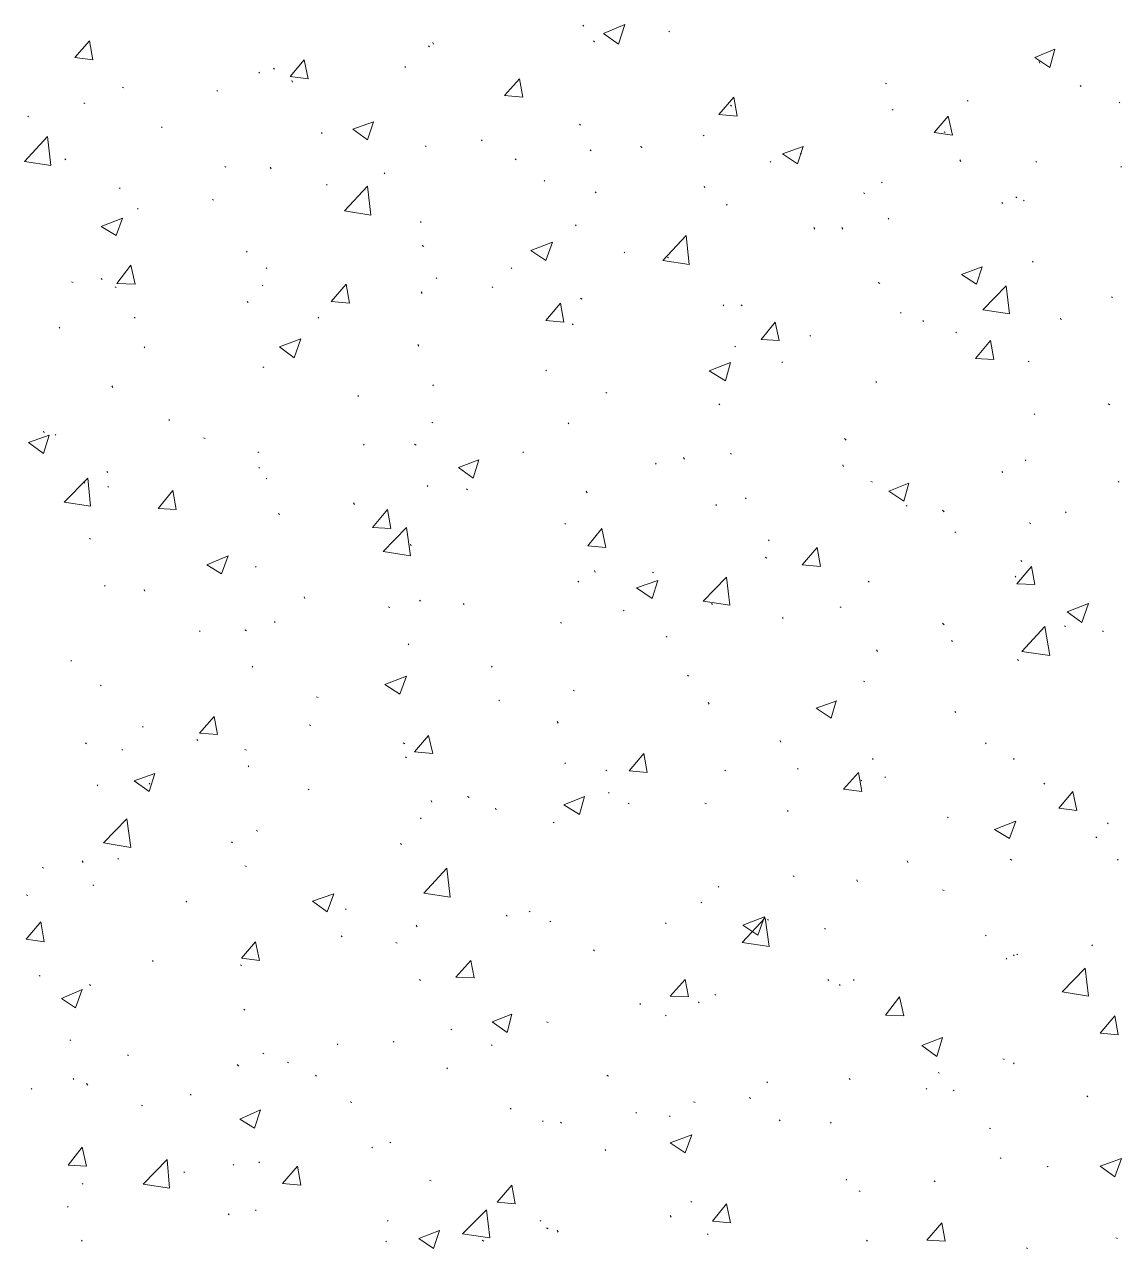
# Model space of a CAD drawing. Header units: millimetres. Extents: x 2928 to 3112, y 1220 to 1280.
# Drawn here: x 2975.007 to 2977.223, y 1257.254 to 1259.727 of the extents above; entities that cross this region are included whole.
import ezdxf

# ---------------------------------------------------------------- set-up
doc = ezdxf.new("R2010")
doc.units = ezdxf.units.MM

msp = doc.modelspace()

# ---------------------------------------------------------------- linework, layer by layer
at = {"color": 92, "linetype": 'Continuous', "lineweight": 13, "true_color": 0x00b800}
for points in [[(2976.13681, 1259.72388), (2976.13515, 1259.72555), (2976.13515, 1259.72555)], [(2976.17682, 1259.70888), (2976.22015, 1259.72722), (2976.22015, 1259.72722)], [(2976.20682, 1259.68722), (2976.22015, 1259.72722), (2976.22015, 1259.72722)], [(2976.31015, 1259.71222), (2976.30848, 1259.71388), (2976.30848, 1259.71388)], [(2975.10847, 1259.66055), (2975.13847, 1259.69388), (2975.13847, 1259.69388)], [(2975.14513, 1259.65555), (2975.13847, 1259.69388), (2975.13847, 1259.69388)], [(2975.83348, 1259.68722), (2975.83181, 1259.69055), (2975.83181, 1259.69055)], [(2976.15848, 1259.69222), (2976.15681, 1259.69388), (2976.15681, 1259.69388)], [(2976.17682, 1259.70888), (2976.20682, 1259.68722), (2976.20682, 1259.68722)], [(2975.82514, 1259.68222), (2975.82348, 1259.68388), (2975.82348, 1259.68388)], [(2977.04849, 1259.66055), (2977.08849, 1259.67722), (2977.08849, 1259.67722)], [(2977.07849, 1259.64055), (2977.08849, 1259.67722), (2977.08849, 1259.67722)], [(2975.10847, 1259.66055), (2975.14513, 1259.65555), (2975.14513, 1259.65555)], [(2975.51181, 1259.63722), (2975.51014, 1259.63888), (2975.51014, 1259.63888)], [(2975.54347, 1259.62222), (2975.57181, 1259.65555), (2975.57181, 1259.65555)], [(2975.58014, 1259.61722), (2975.57181, 1259.65555), (2975.57181, 1259.65555)], [(2975.77681, 1259.64055), (2975.77514, 1259.64222), (2975.77514, 1259.64222)], [(2977.04849, 1259.66055), (2977.07849, 1259.64055), (2977.07849, 1259.64055)], [(2977.05849, 1259.64888), (2977.05683, 1259.65222), (2977.05683, 1259.65222)], [(2975.48181, 1259.62888), (2975.48014, 1259.63055), (2975.48014, 1259.63055)], [(2975.54347, 1259.62222), (2975.58014, 1259.61722), (2975.58014, 1259.61722)], [(2975.54847, 1259.61055), (2975.54681, 1259.61388), (2975.54681, 1259.61388)], [(2975.97681, 1259.58388), (2976.00681, 1259.61722), (2976.00681, 1259.61722)], [(2976.01348, 1259.58055), (2976.00681, 1259.61722), (2976.00681, 1259.61722)], [(2975.2068, 1259.59888), (2975.20513, 1259.60055), (2975.20513, 1259.60055)], [(2975.3968, 1259.59222), (2975.39514, 1259.59388), (2975.39514, 1259.59388)], [(2976.74849, 1259.60722), (2976.74682, 1259.60888), (2976.74682, 1259.60888)], [(2977.14183, 1259.60222), (2977.14016, 1259.60388), (2977.14016, 1259.60388)], [(2975.12847, 1259.56722), (2975.1268, 1259.56888), (2975.1268, 1259.56888)], [(2975.97681, 1259.58388), (2976.01348, 1259.58055), (2976.01348, 1259.58055)], [(2976.41015, 1259.54555), (2976.44015, 1259.58055), (2976.44015, 1259.58055)], [(2976.43515, 1259.56222), (2976.43349, 1259.56388), (2976.43349, 1259.56388)], [(2976.44682, 1259.54222), (2976.44015, 1259.58055), (2976.44015, 1259.58055)], [(2976.91349, 1259.57222), (2976.91183, 1259.57388), (2976.91183, 1259.57388)], [(2977.22016, 1259.56888), (2977.2185, 1259.57055), (2977.2185, 1259.57055)], [(2975.01513, 1259.54055), (2975.01347, 1259.54222), (2975.01347, 1259.54222)], [(2976.41015, 1259.54555), (2976.44682, 1259.54222), (2976.44682, 1259.54222)], [(2976.76182, 1259.55388), (2976.76016, 1259.55555), (2976.76016, 1259.55555)], [(2976.84516, 1259.50888), (2976.87349, 1259.54222), (2976.87349, 1259.54222)], [(2976.88183, 1259.50388), (2976.87349, 1259.54222), (2976.87349, 1259.54222)], [(2975.28514, 1259.51888), (2975.28347, 1259.52055), (2975.28347, 1259.52055)], [(2975.67014, 1259.51555), (2975.71181, 1259.53055), (2975.71181, 1259.53055)], [(2975.67014, 1259.51555), (2975.70014, 1259.49388), (2975.70014, 1259.49388)], [(2975.70014, 1259.49388), (2975.71181, 1259.53055), (2975.71181, 1259.53055)], [(2976.13015, 1259.52388), (2976.12848, 1259.52555), (2976.12848, 1259.52555)], [(2975.0068, 1259.45055), (2975.05347, 1259.50055), (2975.05347, 1259.50055)], [(2975.06013, 1259.44221), (2975.05347, 1259.50055), (2975.05347, 1259.50055)], [(2975.60847, 1259.50722), (2975.60681, 1259.50888), (2975.60681, 1259.50888)], [(2975.93181, 1259.49221), (2975.93015, 1259.49388), (2975.93015, 1259.49388)], [(2976.38015, 1259.50222), (2976.37848, 1259.50388), (2976.37848, 1259.50388)], [(2976.84516, 1259.50888), (2976.88183, 1259.50388), (2976.88183, 1259.50388)], [(2976.86683, 1259.50888), (2976.86516, 1259.51055), (2976.86516, 1259.51055)], [(2975.81848, 1259.48055), (2975.81681, 1259.48221), (2975.81681, 1259.48221)], [(2976.15181, 1259.47221), (2976.15015, 1259.47388), (2976.15015, 1259.47388)], [(2976.25515, 1259.47888), (2976.25182, 1259.48055), (2976.25182, 1259.48055)], [(2976.53849, 1259.46555), (2976.58015, 1259.48055), (2976.58015, 1259.48055)], [(2976.53849, 1259.46555), (2976.56849, 1259.44555), (2976.56849, 1259.44555)], [(2976.56849, 1259.44555), (2976.58015, 1259.48055), (2976.58015, 1259.48055)], [(2976.57682, 1259.46555), (2976.57515, 1259.46721), (2976.57515, 1259.46721)], [(2975.0068, 1259.45055), (2975.06013, 1259.44221), (2975.06013, 1259.44221)], [(2975.09013, 1259.45388), (2975.08847, 1259.45555), (2975.08847, 1259.45555)], [(2975.41347, 1259.43888), (2975.4118, 1259.44055), (2975.4118, 1259.44055)], [(2976.00015, 1259.45388), (2975.99848, 1259.45555), (2975.99848, 1259.45555)], [(2976.51515, 1259.44888), (2976.51349, 1259.45055), (2976.51349, 1259.45055)], [(2976.89849, 1259.45055), (2976.89683, 1259.45388), (2976.89683, 1259.45388)], [(2977.05183, 1259.44888), (2977.05016, 1259.45055), (2977.05016, 1259.45055)], [(2977.2235, 1259.43888), (2977.22183, 1259.44055), (2977.22183, 1259.44055)], [(2975.50514, 1259.43555), (2975.50347, 1259.43888), (2975.50347, 1259.43888)], [(2975.73514, 1259.42555), (2975.73348, 1259.42721), (2975.73348, 1259.42721)], [(2975.20013, 1259.39555), (2975.19847, 1259.39721), (2975.19847, 1259.39721)], [(2975.61847, 1259.40221), (2975.61681, 1259.40388), (2975.61681, 1259.40388)], [(2975.65347, 1259.35055), (2975.70014, 1259.40055), (2975.70014, 1259.40055)], [(2975.70681, 1259.34221), (2975.70014, 1259.40055), (2975.70014, 1259.40055)], [(2976.05848, 1259.41055), (2976.05681, 1259.41221), (2976.05681, 1259.41221)], [(2976.38182, 1259.39721), (2976.38015, 1259.40055), (2976.38015, 1259.40055)], [(2976.74016, 1259.40721), (2976.73849, 1259.40888), (2976.73849, 1259.40888)], [(2975.38847, 1259.37221), (2975.3868, 1259.37388), (2975.3868, 1259.37388)], [(2976.16182, 1259.38721), (2976.16015, 1259.38888), (2976.16015, 1259.38888)], [(2976.70516, 1259.38555), (2976.70182, 1259.38721), (2976.70182, 1259.38721)], [(2976.98349, 1259.36555), (2976.98183, 1259.36721), (2976.98183, 1259.36721)], [(2977.01183, 1259.37721), (2977.01016, 1259.37888), (2977.01016, 1259.37888)], [(2977.02683, 1259.37055), (2977.02516, 1259.37221), (2977.02516, 1259.37221)], [(2975.2368, 1259.35388), (2975.23514, 1259.35555), (2975.23514, 1259.35555)], [(2975.65347, 1259.35055), (2975.70681, 1259.34221), (2975.70681, 1259.34221)], [(2976.42682, 1259.36221), (2976.42515, 1259.36388), (2976.42515, 1259.36388)], [(2975.1618, 1259.31888), (2975.20513, 1259.33555), (2975.20513, 1259.33555)], [(2975.1618, 1259.31888), (2975.1918, 1259.30055), (2975.1918, 1259.30055)], [(2975.1918, 1259.30055), (2975.20513, 1259.33555), (2975.20513, 1259.33555)], [(2975.80848, 1259.32721), (2975.80681, 1259.32888), (2975.80681, 1259.32888)], [(2976.12181, 1259.32055), (2976.12015, 1259.32221), (2976.12015, 1259.32221)], [(2976.60349, 1259.31388), (2976.60182, 1259.31721), (2976.60182, 1259.31721)], [(2976.66016, 1259.31388), (2976.65849, 1259.31721), (2976.65849, 1259.31721)], [(2976.75349, 1259.33388), (2976.75182, 1259.33555), (2976.75182, 1259.33555)], [(2976.29682, 1259.25054), (2976.34348, 1259.30055), (2976.34348, 1259.30055)], [(2976.35015, 1259.24221), (2976.34348, 1259.30055), (2976.34348, 1259.30055)], [(2975.4568, 1259.26721), (2975.45514, 1259.26888), (2975.45514, 1259.26888)], [(2975.81348, 1259.27888), (2975.81014, 1259.28055), (2975.81014, 1259.28055)], [(2976.03015, 1259.27055), (2976.07348, 1259.28721), (2976.07348, 1259.28721)], [(2976.03015, 1259.27055), (2976.06015, 1259.25054), (2976.06015, 1259.25054)], [(2976.06015, 1259.25054), (2976.07348, 1259.28721), (2976.07348, 1259.28721)], [(2976.22015, 1259.26555), (2976.21848, 1259.26721), (2976.21848, 1259.26721)], [(2976.29682, 1259.25054), (2976.35015, 1259.24221), (2976.35015, 1259.24221)], [(2976.30848, 1259.25554), (2976.30515, 1259.25721), (2976.30515, 1259.25721)], [(2977.04516, 1259.24721), (2977.04349, 1259.24888), (2977.04349, 1259.24888)], [(2975.19347, 1259.20388), (2975.2218, 1259.24054), (2975.2218, 1259.24054)], [(2975.23014, 1259.20221), (2975.2218, 1259.24054), (2975.2218, 1259.24054)], [(2975.49681, 1259.23388), (2975.49514, 1259.23554), (2975.49514, 1259.23554)], [(2975.99181, 1259.23388), (2975.99015, 1259.23554), (2975.99015, 1259.23554)], [(2976.90016, 1259.22221), (2976.94183, 1259.23721), (2976.94183, 1259.23721)], [(2976.90016, 1259.22221), (2976.93016, 1259.20221), (2976.93016, 1259.20221)], [(2976.93016, 1259.20221), (2976.94183, 1259.23721), (2976.94183, 1259.23721)], [(2975.10513, 1259.20554), (2975.1018, 1259.20721), (2975.1018, 1259.20721)], [(2975.16347, 1259.21221), (2975.1618, 1259.21388), (2975.1618, 1259.21388)], [(2975.1918, 1259.19554), (2975.19013, 1259.19721), (2975.19013, 1259.19721)], [(2975.19347, 1259.20388), (2975.23014, 1259.20221), (2975.23014, 1259.20221)], [(2975.48847, 1259.19888), (2975.48681, 1259.20054), (2975.48681, 1259.20054)], [(2975.62681, 1259.16721), (2975.65681, 1259.20221), (2975.65681, 1259.20221)], [(2975.66347, 1259.16388), (2975.65681, 1259.20221), (2975.65681, 1259.20221)], [(2975.84014, 1259.21388), (2975.83848, 1259.21554), (2975.83848, 1259.21554)], [(2975.95348, 1259.19554), (2975.95181, 1259.19721), (2975.95181, 1259.19721)], [(2976.73516, 1259.20388), (2976.73182, 1259.20554), (2976.73182, 1259.20554)], [(2976.94349, 1259.15054), (2976.99016, 1259.19888), (2976.99016, 1259.19888)], [(2976.99683, 1259.14221), (2976.99016, 1259.19888), (2976.99016, 1259.19888)], [(2975.81014, 1259.18388), (2975.80848, 1259.18721), (2975.80848, 1259.18721)], [(2976.13348, 1259.17221), (2976.13015, 1259.17388), (2976.13015, 1259.17388)], [(2977.20516, 1259.17554), (2977.2035, 1259.17721), (2977.2035, 1259.17721)], [(2975.45847, 1259.16554), (2975.4568, 1259.16721), (2975.4568, 1259.16721)], [(2975.62681, 1259.16721), (2975.66347, 1259.16388), (2975.66347, 1259.16388)], [(2976.06015, 1259.12888), (2976.09015, 1259.16388), (2976.09015, 1259.16388)], [(2976.09681, 1259.12554), (2976.09015, 1259.16388), (2976.09015, 1259.16388)], [(2976.42015, 1259.15888), (2976.41849, 1259.16054), (2976.41849, 1259.16054)], [(2976.45682, 1259.15888), (2976.45515, 1259.16054), (2976.45515, 1259.16054)], [(2976.77849, 1259.14388), (2976.77682, 1259.14554), (2976.77682, 1259.14554)], [(2976.94349, 1259.15054), (2976.99683, 1259.14221), (2976.99683, 1259.14221)], [(2975.23014, 1259.13388), (2975.22847, 1259.13554), (2975.22847, 1259.13554)], [(2975.60181, 1259.13388), (2975.60014, 1259.13554), (2975.60014, 1259.13554)], [(2976.06015, 1259.12888), (2976.09681, 1259.12554), (2976.09681, 1259.12554)], [(2976.11515, 1259.12054), (2976.11348, 1259.12221), (2976.11348, 1259.12221)], [(2976.49515, 1259.09054), (2976.52349, 1259.12554), (2976.52349, 1259.12554)], [(2976.53182, 1259.08888), (2976.52349, 1259.12554), (2976.52349, 1259.12554)], [(2976.82349, 1259.12721), (2976.82182, 1259.12888), (2976.82182, 1259.12888)], [(2977.10183, 1259.13054), (2977.10016, 1259.13388), (2977.10016, 1259.13388)], [(2975.07847, 1259.11388), (2975.0768, 1259.11554), (2975.0768, 1259.11554)], [(2976.59515, 1259.09721), (2976.59349, 1259.09888), (2976.59349, 1259.09888)], [(2976.89016, 1259.10388), (2976.88849, 1259.10554), (2976.88849, 1259.10554)], [(2975.25014, 1259.07388), (2975.24847, 1259.07554), (2975.24847, 1259.07554)], [(2975.52181, 1259.07554), (2975.56514, 1259.09221), (2975.56514, 1259.09221)], [(2975.52181, 1259.07554), (2975.55181, 1259.05388), (2975.55181, 1259.05388)], [(2975.55181, 1259.05388), (2975.56514, 1259.09221), (2975.56514, 1259.09221)], [(2975.80348, 1259.07721), (2975.80181, 1259.08054), (2975.80181, 1259.08054)], [(2976.44349, 1259.07554), (2976.44182, 1259.07721), (2976.44182, 1259.07721)], [(2976.49515, 1259.09054), (2976.53182, 1259.08888), (2976.53182, 1259.08888)], [(2976.92849, 1259.05221), (2976.95849, 1259.08888), (2976.95849, 1259.08888)], [(2976.96516, 1259.05054), (2976.95849, 1259.08888), (2976.95849, 1259.08888)], [(2976.39015, 1259.02721), (2976.43349, 1259.04388), (2976.43349, 1259.04388)], [(2976.42349, 1259.00721), (2976.43349, 1259.04388), (2976.43349, 1259.04388)], [(2976.53849, 1259.04388), (2976.53682, 1259.04554), (2976.53682, 1259.04554)], [(2976.92849, 1259.05221), (2976.96516, 1259.05054), (2976.96516, 1259.05054)], [(2977.03683, 1259.04554), (2977.03516, 1259.04721), (2977.03516, 1259.04721)], [(2975.49014, 1259.03388), (2975.48847, 1259.03554), (2975.48847, 1259.03554)], [(2976.06181, 1259.02721), (2976.06015, 1259.02887), (2976.06015, 1259.02887)], [(2976.39015, 1259.02721), (2976.42349, 1259.00721), (2976.42349, 1259.00721)], [(2975.18513, 1258.99387), (2975.18347, 1258.99721), (2975.18347, 1258.99721)], [(2975.83348, 1258.99721), (2975.83181, 1258.99887), (2975.83181, 1258.99887)], [(2976.72849, 1259.00387), (2976.72682, 1259.00554), (2976.72682, 1259.00554)], [(2975.68181, 1258.97554), (2975.68014, 1258.97721), (2975.68014, 1258.97721)], [(2976.18348, 1258.98221), (2976.18182, 1258.98387), (2976.18182, 1258.98387)], [(2976.41182, 1258.95887), (2976.41015, 1258.96054), (2976.41015, 1258.96054)], [(2977.20016, 1258.95887), (2977.19683, 1258.96054), (2977.19683, 1258.96054)], [(2975.30014, 1258.92721), (2975.29847, 1258.92887), (2975.29847, 1258.92887)], [(2975.83181, 1258.92221), (2975.83014, 1258.92387), (2975.83014, 1258.92387)], [(2976.10681, 1258.92054), (2976.10515, 1258.92221), (2976.10515, 1258.92221)], [(2977.04849, 1258.93887), (2977.04683, 1258.94054), (2977.04683, 1258.94054)], [(2975.01513, 1258.88221), (2975.0568, 1258.89721), (2975.0568, 1258.89721)], [(2975.0468, 1258.90221), (2975.04513, 1258.90554), (2975.04513, 1258.90554)], [(2975.04513, 1258.86054), (2975.0568, 1258.89721), (2975.0568, 1258.89721)], [(2975.07013, 1258.89721), (2975.06847, 1258.89887), (2975.06847, 1258.89887)], [(2975.01513, 1258.88221), (2975.04513, 1258.86054), (2975.04513, 1258.86054)], [(2975.3718, 1258.89054), (2975.36847, 1258.89221), (2975.36847, 1258.89221)], [(2975.69347, 1258.87721), (2975.69181, 1258.87887), (2975.69181, 1258.87887)], [(2975.79848, 1258.87721), (2975.79514, 1258.87887), (2975.79514, 1258.87887)], [(2976.66682, 1258.88721), (2976.66349, 1258.89054), (2976.66349, 1258.89054)], [(2975.48014, 1258.86221), (2975.47847, 1258.86387), (2975.47847, 1258.86387)], [(2975.88348, 1258.83221), (2975.92514, 1258.84721), (2975.92514, 1258.84721)], [(2975.91348, 1258.81054), (2975.92514, 1258.84721), (2975.92514, 1258.84721)], [(2976.01515, 1258.86221), (2976.01348, 1258.86387), (2976.01348, 1258.86387)], [(2976.34015, 1258.84887), (2976.33848, 1258.85221), (2976.33848, 1258.85221)], [(2976.43515, 1258.85887), (2976.43349, 1258.86054), (2976.43349, 1258.86054)], [(2977.03016, 1258.84554), (2977.02849, 1258.84721), (2977.02849, 1258.84721)], [(2975.17513, 1258.82221), (2975.17347, 1258.82387), (2975.17347, 1258.82387)], [(2975.48181, 1258.83054), (2975.48014, 1258.83221), (2975.48014, 1258.83221)], [(2975.88348, 1258.83221), (2975.91348, 1258.81054), (2975.91348, 1258.81054)], [(2976.28348, 1258.83887), (2976.28182, 1258.84054), (2976.28182, 1258.84054)], [(2976.66182, 1258.83387), (2976.66016, 1258.83721), (2976.66016, 1258.83721)], [(2976.98349, 1258.82221), (2976.98183, 1258.82387), (2976.98183, 1258.82387)], [(2975.0868, 1258.7622), (2975.13513, 1258.81054), (2975.13513, 1258.81054)], [(2975.12847, 1258.80054), (2975.1268, 1258.80221), (2975.1268, 1258.80221)], [(2975.14013, 1258.75387), (2975.13513, 1258.81054), (2975.13513, 1258.81054)], [(2975.49681, 1258.80887), (2975.49514, 1258.81054), (2975.49514, 1258.81054)], [(2976.72016, 1258.80221), (2976.71682, 1258.80387), (2976.71682, 1258.80387)], [(2976.75349, 1258.78387), (2976.79349, 1258.80054), (2976.79349, 1258.80054)], [(2976.78349, 1258.76387), (2976.79349, 1258.80054), (2976.79349, 1258.80054)], [(2977.2185, 1258.80221), (2977.21683, 1258.80387), (2977.21683, 1258.80387)], [(2975.1768, 1258.7922), (2975.17513, 1258.79387), (2975.17513, 1258.79387)], [(2975.2768, 1258.74887), (2975.3068, 1258.78554), (2975.3068, 1258.78554)], [(2975.31347, 1258.7472), (2975.3068, 1258.78554), (2975.3068, 1258.78554)], [(2975.82181, 1258.79387), (2975.82014, 1258.79554), (2975.82014, 1258.79554)], [(2975.90181, 1258.7872), (2975.90014, 1258.78887), (2975.90014, 1258.78887)], [(2976.14348, 1258.78054), (2976.14181, 1258.78387), (2976.14181, 1258.78387)], [(2976.75349, 1258.78387), (2976.78349, 1258.76387), (2976.78349, 1258.76387)], [(2975.0868, 1258.7622), (2975.14013, 1258.75387), (2975.14013, 1258.75387)], [(2975.2768, 1258.74887), (2975.31347, 1258.7472), (2975.31347, 1258.7472)], [(2975.67347, 1258.7572), (2975.67181, 1258.76054), (2975.67181, 1258.76054)], [(2975.71014, 1258.71054), (2975.74014, 1258.7472), (2975.74014, 1258.7472)], [(2975.74681, 1258.70887), (2975.74014, 1258.7472), (2975.74014, 1258.7472)], [(2976.40515, 1258.75554), (2976.40349, 1258.7572), (2976.40349, 1258.7572)], [(2976.46515, 1258.76887), (2976.46349, 1258.77054), (2976.46349, 1258.77054)], [(2976.79016, 1258.75387), (2976.78849, 1258.75554), (2976.78849, 1258.75554)], [(2975.52181, 1258.7372), (2975.52014, 1258.73887), (2975.52014, 1258.73887)], [(2976.86516, 1258.7422), (2976.86183, 1258.74554), (2976.86183, 1258.74554)], [(2977.11183, 1258.74054), (2977.11016, 1258.7422), (2977.11016, 1258.7422)], [(2975.71014, 1258.71054), (2975.74681, 1258.70887), (2975.74681, 1258.70887)], [(2975.73181, 1258.6622), (2975.77848, 1258.71054), (2975.77848, 1258.71054)], [(2975.78681, 1258.65387), (2975.77848, 1258.71054), (2975.77848, 1258.71054)], [(2976.10015, 1258.7172), (2976.09848, 1258.71887), (2976.09848, 1258.71887)], [(2976.14515, 1258.67387), (2976.17348, 1258.70887), (2976.17348, 1258.70887)], [(2976.18182, 1258.67054), (2976.17348, 1258.70887), (2976.17348, 1258.70887)], [(2976.88849, 1258.70054), (2976.88683, 1258.7022), (2976.88683, 1258.7022)], [(2977.04016, 1258.71887), (2977.03683, 1258.72054), (2977.03683, 1258.72054)], [(2975.14013, 1258.6872), (2975.13847, 1258.68887), (2975.13847, 1258.68887)], [(2975.78848, 1258.67387), (2975.78681, 1258.6772), (2975.78681, 1258.6772)], [(2976.14515, 1258.67387), (2976.18182, 1258.67054), (2976.18182, 1258.67054)], [(2976.51182, 1258.68387), (2976.51015, 1258.68554), (2976.51015, 1258.68554)], [(2975.37514, 1258.63554), (2975.41847, 1258.65387), (2975.41847, 1258.65387)], [(2975.40514, 1258.6172), (2975.41847, 1258.65387), (2975.41847, 1258.65387)], [(2975.73181, 1258.6622), (2975.78681, 1258.65387), (2975.78681, 1258.65387)], [(2976.50682, 1258.64887), (2976.50349, 1258.65054), (2976.50349, 1258.65054)], [(2976.57849, 1258.63554), (2976.60849, 1258.67054), (2976.60849, 1258.67054)], [(2976.61515, 1258.6322), (2976.60849, 1258.67054), (2976.60849, 1258.67054)], [(2975.37514, 1258.63554), (2975.40514, 1258.6172), (2975.40514, 1258.6172)], [(2975.47514, 1258.63054), (2975.47347, 1258.6322), (2975.47347, 1258.6322)], [(2976.16015, 1258.62054), (2976.15848, 1258.62387), (2976.15848, 1258.62387)], [(2976.57849, 1258.63554), (2976.61515, 1258.6322), (2976.61515, 1258.6322)], [(2977.01183, 1258.5972), (2977.04183, 1258.6322), (2977.04183, 1258.6322)], [(2977.02183, 1258.6422), (2977.02016, 1258.64387), (2977.02016, 1258.64387)], [(2977.04849, 1258.59554), (2977.04183, 1258.6322), (2977.04183, 1258.6322)], [(2976.12681, 1258.60054), (2976.12515, 1258.6022), (2976.12515, 1258.6022)], [(2976.24348, 1258.58887), (2976.28682, 1258.60387), (2976.28682, 1258.60387)], [(2976.27848, 1258.61887), (2976.27515, 1258.62054), (2976.27515, 1258.62054)], [(2976.27515, 1258.5672), (2976.28682, 1258.60387), (2976.28682, 1258.60387)], [(2976.37848, 1258.5622), (2976.42515, 1258.61054), (2976.42515, 1258.61054)], [(2976.43182, 1258.55387), (2976.42515, 1258.61054), (2976.42515, 1258.61054)], [(2976.71349, 1258.60054), (2976.71182, 1258.6022), (2976.71182, 1258.6022)], [(2977.01016, 1258.61054), (2977.00849, 1258.6122), (2977.00849, 1258.6122)], [(2975.17013, 1258.5922), (2975.16847, 1258.59387), (2975.16847, 1258.59387)], [(2975.25014, 1258.5822), (2975.24847, 1258.58554), (2975.24847, 1258.58554)], [(2976.24348, 1258.58887), (2976.27515, 1258.5672), (2976.27515, 1258.5672)], [(2977.01183, 1258.5972), (2977.04849, 1258.59554), (2977.04849, 1258.59554)], [(2975.57347, 1258.5672), (2975.57181, 1258.57054), (2975.57181, 1258.57054)], [(2975.74514, 1258.54887), (2975.74181, 1258.55053), (2975.74181, 1258.55053)], [(2975.80681, 1258.5622), (2975.80514, 1258.56387), (2975.80514, 1258.56387)], [(2975.89514, 1258.55553), (2975.89348, 1258.5572), (2975.89348, 1258.5572)], [(2976.37848, 1258.5622), (2976.43182, 1258.55387), (2976.43182, 1258.55387)], [(2976.39682, 1258.55553), (2976.39515, 1258.5572), (2976.39515, 1258.5572)], [(2976.65682, 1258.54887), (2976.65516, 1258.55053), (2976.65516, 1258.55053)], [(2977.1135, 1258.54053), (2977.15683, 1258.5572), (2977.15683, 1258.5572)], [(2977.1435, 1258.51887), (2977.15683, 1258.5572), (2977.15683, 1258.5572)], [(2976.21848, 1258.5422), (2976.21682, 1258.54387), (2976.21682, 1258.54387)], [(2976.54015, 1258.5272), (2976.53849, 1258.52887), (2976.53849, 1258.52887)], [(2977.1135, 1258.54053), (2977.1435, 1258.51887), (2977.1435, 1258.51887)], [(2975.3618, 1258.50053), (2975.36014, 1258.5022), (2975.36014, 1258.5022)], [(2975.45514, 1258.5022), (2975.4518, 1258.50387), (2975.4518, 1258.50387)], [(2975.51347, 1258.51887), (2975.51181, 1258.52053), (2975.51181, 1258.52053)], [(2976.09181, 1258.5172), (2976.09015, 1258.51887), (2976.09015, 1258.51887)], [(2976.86516, 1258.51387), (2976.86183, 1258.5172), (2976.86183, 1258.5172)], [(2977.02183, 1258.46053), (2977.06849, 1258.51053), (2977.06849, 1258.51053)], [(2977.07849, 1258.4522), (2977.06849, 1258.51053), (2977.06849, 1258.51053)], [(2977.11016, 1258.51053), (2977.1085, 1258.5122), (2977.1085, 1258.5122)], [(2977.18683, 1258.50053), (2977.18516, 1258.5022), (2977.18516, 1258.5022)], [(2975.78348, 1258.47387), (2975.78181, 1258.47553), (2975.78181, 1258.47553)], [(2976.30515, 1258.48887), (2976.30348, 1258.49053), (2976.30348, 1258.49053)], [(2976.88183, 1258.48053), (2976.88016, 1258.4822), (2976.88016, 1258.4822)], [(2976.73016, 1258.46053), (2976.72849, 1258.46387), (2976.72849, 1258.46387)], [(2977.02183, 1258.46053), (2977.07849, 1258.4522), (2977.07849, 1258.4522)], [(2975.1018, 1258.44053), (2975.10013, 1258.4422), (2975.10013, 1258.4422)], [(2975.46847, 1258.42887), (2975.46681, 1258.43053), (2975.46681, 1258.43053)], [(2975.95181, 1258.42887), (2975.95015, 1258.43053), (2975.95015, 1258.43053)], [(2977.01516, 1258.4422), (2977.01349, 1258.44387), (2977.01349, 1258.44387)], [(2975.73514, 1258.39387), (2975.77848, 1258.41053), (2975.77848, 1258.41053)], [(2975.76514, 1258.37387), (2975.77848, 1258.41053), (2975.77848, 1258.41053)], [(2976.34848, 1258.41053), (2976.34682, 1258.4122), (2976.34682, 1258.4122)], [(2976.70516, 1258.39887), (2976.70182, 1258.40053), (2976.70182, 1258.40053)], [(2975.1618, 1258.39053), (2975.16013, 1258.3922), (2975.16013, 1258.3922)], [(2975.73514, 1258.39387), (2975.76514, 1258.37387), (2975.76514, 1258.37387)], [(2976.11848, 1258.38053), (2976.11515, 1258.3822), (2976.11515, 1258.3822)], [(2975.60014, 1258.3672), (2975.59681, 1258.36887), (2975.59681, 1258.36887)], [(2975.96681, 1258.36053), (2975.96515, 1258.3622), (2975.96515, 1258.3622)], [(2976.39015, 1258.35387), (2976.38848, 1258.3572), (2976.38848, 1258.3572)], [(2976.60682, 1258.34553), (2976.64849, 1258.36053), (2976.64849, 1258.36053)], [(2976.63682, 1258.32553), (2976.64682, 1258.36053), (2976.64682, 1258.36053)], [(2975.36014, 1258.29553), (2975.39014, 1258.32886), (2975.39014, 1258.32886)], [(2975.3968, 1258.2922), (2975.39014, 1258.32886), (2975.39014, 1258.32886)], [(2976.60682, 1258.34553), (2976.63682, 1258.32553), (2976.63682, 1258.32553)], [(2976.88849, 1258.3372), (2976.88683, 1258.33887), (2976.88683, 1258.33887)], [(2975.2468, 1258.3072), (2975.24514, 1258.30886), (2975.24514, 1258.30886)], [(2975.58514, 1258.31053), (2975.58181, 1258.3122), (2975.58181, 1258.3122)], [(2976.08515, 1258.31553), (2976.08348, 1258.31886), (2976.08348, 1258.31886)], [(2975.3568, 1258.28053), (2975.35514, 1258.2822), (2975.35514, 1258.2822)], [(2975.36014, 1258.29553), (2975.3968, 1258.2922), (2975.3968, 1258.2922)], [(2975.79514, 1258.2572), (2975.82348, 1258.29053), (2975.82348, 1258.29053)], [(2975.83181, 1258.25386), (2975.82348, 1258.29053), (2975.82348, 1258.29053)], [(2976.53515, 1258.2772), (2976.53349, 1258.28053), (2976.53349, 1258.28053)], [(2975.1318, 1258.27386), (2975.13013, 1258.27553), (2975.13013, 1258.27553)], [(2975.20513, 1258.26053), (2975.20347, 1258.2622), (2975.20347, 1258.2622)], [(2975.45514, 1258.26053), (2975.4518, 1258.2622), (2975.4518, 1258.2622)], [(2975.77514, 1258.27386), (2975.77181, 1258.27553), (2975.77181, 1258.27553)], [(2975.79514, 1258.2572), (2975.83181, 1258.25386), (2975.83181, 1258.25386)], [(2976.22848, 1258.21886), (2976.25848, 1258.25386), (2976.25848, 1258.25386)], [(2976.26515, 1258.21553), (2976.25848, 1258.25386), (2976.25848, 1258.25386)], [(2976.95016, 1258.27386), (2976.94849, 1258.27553), (2976.94849, 1258.27553)], [(2975.46014, 1258.2272), (2975.45847, 1258.22886), (2975.45847, 1258.22886)], [(2975.77848, 1258.24553), (2975.77681, 1258.2472), (2975.77681, 1258.2472)], [(2976.10015, 1258.23386), (2976.09848, 1258.23553), (2976.09848, 1258.23553)], [(2976.72182, 1258.2422), (2976.72016, 1258.24386), (2976.72016, 1258.24386)], [(2977.00683, 1258.2422), (2977.00516, 1258.24386), (2977.00516, 1258.24386)], [(2975.22847, 1258.19886), (2975.27014, 1258.21386), (2975.27014, 1258.21386)], [(2975.25847, 1258.1772), (2975.27014, 1258.21386), (2975.27014, 1258.21386)], [(2976.18348, 1258.21886), (2976.18182, 1258.22053), (2976.18182, 1258.22053)], [(2976.22848, 1258.21886), (2976.26515, 1258.21553), (2976.26515, 1258.21553)], [(2976.42349, 1258.21886), (2976.42182, 1258.22053), (2976.42182, 1258.22053)], [(2976.57015, 1258.2222), (2976.56849, 1258.22386), (2976.56849, 1258.22386)], [(2976.66182, 1258.1822), (2976.69182, 1258.21553), (2976.69182, 1258.21553)], [(2976.69849, 1258.1772), (2976.69182, 1258.21553), (2976.69182, 1258.21553)], [(2976.74682, 1258.20553), (2976.74516, 1258.2072), (2976.74516, 1258.2072)], [(2975.15513, 1258.18886), (2975.15347, 1258.19053), (2975.15347, 1258.19053)], [(2975.22847, 1258.19886), (2975.25847, 1258.1772), (2975.25847, 1258.1772)], [(2975.26014, 1258.1922), (2975.25847, 1258.19386), (2975.25847, 1258.19386)], [(2975.58181, 1258.18053), (2975.58014, 1258.1822), (2975.58014, 1258.1822)], [(2976.66182, 1258.1822), (2976.69849, 1258.1772), (2976.69849, 1258.1772)], [(2976.69849, 1258.19886), (2976.69682, 1258.20053), (2976.69682, 1258.20053)], [(2977.06849, 1258.1922), (2977.06683, 1258.19386), (2977.06683, 1258.19386)], [(2975.83014, 1258.15553), (2975.82848, 1258.15886), (2975.82848, 1258.15886)], [(2975.90514, 1258.16553), (2975.90181, 1258.1672), (2975.90181, 1258.1672)], [(2976.09681, 1258.15053), (2976.13848, 1258.1672), (2976.13848, 1258.1672)], [(2976.12848, 1258.13053), (2976.13848, 1258.1672), (2976.13848, 1258.1672)], [(2976.18848, 1258.17386), (2976.18682, 1258.17553), (2976.18682, 1258.17553)], [(2976.22848, 1258.1522), (2976.22682, 1258.15386), (2976.22682, 1258.15386)], [(2976.38515, 1258.1522), (2976.38182, 1258.15386), (2976.38182, 1258.15386)], [(2977.09683, 1258.14386), (2977.12516, 1258.1772), (2977.12516, 1258.1772)], [(2977.1335, 1258.13886), (2977.12516, 1258.1772), (2977.12516, 1258.1772)], [(2975.96015, 1258.14053), (2975.95848, 1258.14386), (2975.95848, 1258.14386)], [(2976.09681, 1258.15053), (2976.12848, 1258.13053), (2976.12848, 1258.13053)], [(2976.55015, 1258.1372), (2976.54849, 1258.13886), (2976.54849, 1258.13886)], [(2977.09683, 1258.14386), (2977.1335, 1258.13886), (2977.1335, 1258.13886)], [(2975.1668, 1258.07386), (2975.21347, 1258.1222), (2975.21347, 1258.1222)], [(2975.2218, 1258.06386), (2975.21347, 1258.1222), (2975.21347, 1258.1222)], [(2975.80848, 1258.1222), (2975.80681, 1258.12386), (2975.80681, 1258.12386)], [(2976.07681, 1258.11386), (2976.07515, 1258.11553), (2976.07515, 1258.11553)], [(2976.87349, 1258.12386), (2976.87183, 1258.12553), (2976.87183, 1258.12553)], [(2976.96683, 1258.10053), (2977.01016, 1258.1172), (2977.01016, 1258.1172)], [(2976.99683, 1258.08219), (2977.01016, 1258.1172), (2977.01016, 1258.1172)], [(2977.19683, 1258.1122), (2977.19516, 1258.11386), (2977.19516, 1258.11386)], [(2975.47847, 1258.0972), (2975.47514, 1258.09886), (2975.47514, 1258.09886)], [(2976.96683, 1258.10053), (2976.99683, 1258.08219), (2976.99683, 1258.08219)], [(2977.1735, 1258.08386), (2977.17183, 1258.08553), (2977.17183, 1258.08553)], [(2975.1668, 1258.07386), (2975.2218, 1258.06386), (2975.2218, 1258.06386)], [(2975.4268, 1258.07386), (2975.42514, 1258.07553), (2975.42514, 1258.07553)], [(2975.76848, 1258.07053), (2975.76681, 1258.07219), (2975.76681, 1258.07219)], [(2975.12513, 1258.03386), (2975.12347, 1258.03719), (2975.12347, 1258.03719)], [(2975.1968, 1258.04053), (2975.19513, 1258.04219), (2975.19513, 1258.04219)], [(2976.79182, 1258.03386), (2976.79016, 1258.03719), (2976.79016, 1258.03719)], [(2977.00183, 1258.03886), (2976.99849, 1258.04053), (2976.99849, 1258.04053)], [(2977.21683, 1258.03886), (2977.21516, 1258.04053), (2977.21516, 1258.04053)], [(2975.04513, 1258.02219), (2975.04347, 1258.02386), (2975.04347, 1258.02386)], [(2975.45514, 1258.02553), (2975.4518, 1258.02719), (2975.4518, 1258.02719)], [(2975.81348, 1257.97219), (2975.86014, 1258.02219), (2975.86014, 1258.02219)], [(2975.86681, 1257.96386), (2975.86014, 1258.02219), (2975.86014, 1258.02219)], [(2976.56182, 1258.00553), (2976.56015, 1258.00719), (2976.56015, 1258.00719)], [(2975.1468, 1257.98719), (2975.14513, 1257.98886), (2975.14513, 1257.98886)], [(2976.41015, 1257.98386), (2976.40849, 1257.98553), (2976.40849, 1257.98553)], [(2976.69016, 1257.99553), (2976.68849, 1257.99886), (2976.68849, 1257.99886)], [(2975.01347, 1257.96719), (2975.01013, 1257.96886), (2975.01013, 1257.96886)], [(2975.33514, 1257.95386), (2975.33347, 1257.95553), (2975.33347, 1257.95553)], [(2975.58847, 1257.95553), (2975.63181, 1257.97053), (2975.63181, 1257.97053)], [(2975.58847, 1257.95553), (2975.61847, 1257.93386), (2975.61847, 1257.93386)], [(2975.61847, 1257.93386), (2975.63181, 1257.97053), (2975.63181, 1257.97053)], [(2975.81348, 1257.97219), (2975.86681, 1257.96386), (2975.86681, 1257.96386)], [(2976.86516, 1257.97719), (2976.86183, 1257.97886), (2976.86183, 1257.97886)], [(2975.65681, 1257.93886), (2975.65514, 1257.94053), (2975.65514, 1257.94053)], [(2976.02848, 1257.93386), (2976.02681, 1257.93553), (2976.02681, 1257.93553)], [(2976.37515, 1257.95219), (2976.37348, 1257.95386), (2976.37348, 1257.95386)], [(2975.01013, 1257.87886), (2975.04013, 1257.91386), (2975.04013, 1257.91386)], [(2975.0468, 1257.87386), (2975.04013, 1257.91386), (2975.04013, 1257.91386)], [(2975.80014, 1257.90386), (2975.79848, 1257.90719), (2975.79848, 1257.90719)], [(2975.98181, 1257.92553), (2975.98015, 1257.92719), (2975.98015, 1257.92719)], [(2976.07015, 1257.91386), (2976.06848, 1257.91553), (2976.06848, 1257.91553)], [(2976.30348, 1257.91053), (2976.30182, 1257.91219), (2976.30182, 1257.91219)], [(2976.45682, 1257.87219), (2976.50349, 1257.92219), (2976.50349, 1257.92219)], [(2976.45849, 1257.90719), (2976.50182, 1257.92386), (2976.50182, 1257.92386)], [(2976.45849, 1257.90719), (2976.48849, 1257.88719), (2976.48849, 1257.88719)], [(2976.48849, 1257.88719), (2976.50182, 1257.92386), (2976.50182, 1257.92386)], [(2976.51182, 1257.86386), (2976.50349, 1257.92219), (2976.50349, 1257.92219)], [(2976.51015, 1257.91719), (2976.50849, 1257.91886), (2976.50849, 1257.91886)], [(2975.64847, 1257.88386), (2975.64681, 1257.88553), (2975.64681, 1257.88553)], [(2976.62515, 1257.89886), (2976.62349, 1257.90053), (2976.62349, 1257.90053)], [(2976.95016, 1257.88553), (2976.94849, 1257.88719), (2976.94849, 1257.88719)], [(2975.01013, 1257.87886), (2975.0468, 1257.87386), (2975.0468, 1257.87386)], [(2975.44514, 1257.84052), (2975.47347, 1257.87386), (2975.47347, 1257.87386)], [(2975.48181, 1257.83552), (2975.47347, 1257.87386), (2975.47347, 1257.87386)], [(2975.76014, 1257.87053), (2975.75681, 1257.87219), (2975.75681, 1257.87219)], [(2976.15848, 1257.85552), (2976.15681, 1257.85719), (2976.15681, 1257.85719)], [(2976.45682, 1257.87219), (2976.51182, 1257.86386), (2976.51182, 1257.86386)], [(2977.16516, 1257.86553), (2977.1635, 1257.86719), (2977.1635, 1257.86719)], [(2975.2668, 1257.83386), (2975.26514, 1257.83552), (2975.26514, 1257.83552)], [(2975.44514, 1257.84052), (2975.48181, 1257.83552), (2975.48181, 1257.83552)], [(2975.87848, 1257.80219), (2975.90848, 1257.83552), (2975.90848, 1257.83552)], [(2975.91514, 1257.80052), (2975.90848, 1257.83552), (2975.90848, 1257.83552)], [(2976.99183, 1257.83886), (2976.99016, 1257.84052), (2976.99016, 1257.84052)], [(2977.00683, 1257.84552), (2977.00516, 1257.84719), (2977.00516, 1257.84719)], [(2977.01349, 1257.84719), (2977.01183, 1257.84886), (2977.01183, 1257.84886)], [(2975.44514, 1257.82552), (2975.44347, 1257.82719), (2975.44347, 1257.82719)], [(2977.1035, 1257.77219), (2977.15016, 1257.82052), (2977.15016, 1257.82052)], [(2977.15683, 1257.76386), (2977.15016, 1257.82052), (2977.15016, 1257.82052)], [(2975.03847, 1257.80386), (2975.0368, 1257.80552), (2975.0368, 1257.80552)], [(2975.14013, 1257.78552), (2975.13847, 1257.78719), (2975.13847, 1257.78719)], [(2975.80681, 1257.79552), (2975.80514, 1257.79719), (2975.80514, 1257.79719)], [(2975.87848, 1257.80219), (2975.91514, 1257.80052), (2975.91514, 1257.80052)], [(2976.31182, 1257.76386), (2976.34182, 1257.79719), (2976.34182, 1257.79719)], [(2976.34848, 1257.76219), (2976.34182, 1257.79719), (2976.34182, 1257.79719)], [(2976.63182, 1257.79552), (2976.63016, 1257.79719), (2976.63016, 1257.79719)], [(2976.65516, 1257.78552), (2976.65349, 1257.78719), (2976.65349, 1257.78719)], [(2976.68349, 1257.79552), (2976.68182, 1257.79719), (2976.68182, 1257.79719)], [(2975.0818, 1257.75886), (2975.12347, 1257.77719), (2975.12347, 1257.77719)], [(2975.0818, 1257.75886), (2975.11013, 1257.74052), (2975.11013, 1257.74052)], [(2975.11013, 1257.74052), (2975.12347, 1257.77719), (2975.12347, 1257.77719)], [(2976.31182, 1257.76386), (2976.34848, 1257.76219), (2976.34848, 1257.76219)], [(2976.40349, 1257.76552), (2976.40182, 1257.76719), (2976.40182, 1257.76719)], [(2976.74682, 1257.72552), (2976.77516, 1257.76219), (2976.77516, 1257.76219)], [(2976.78349, 1257.72386), (2976.77516, 1257.76219), (2976.77516, 1257.76219)], [(2977.1035, 1257.77219), (2977.15683, 1257.76386), (2977.15683, 1257.76386)], [(2975.4518, 1257.73552), (2975.45014, 1257.73719), (2975.45014, 1257.73719)], [(2976.25182, 1257.74719), (2976.25015, 1257.74886), (2976.25015, 1257.74886)], [(2976.37015, 1257.75052), (2976.36848, 1257.75219), (2976.36848, 1257.75219)], [(2975.95181, 1257.71219), (2975.99181, 1257.72719), (2975.99181, 1257.72719)], [(2975.95181, 1257.71219), (2975.98181, 1257.69052), (2975.98181, 1257.69052)], [(2975.98181, 1257.69052), (2975.99181, 1257.72719), (2975.99181, 1257.72719)], [(2976.06515, 1257.71052), (2976.06181, 1257.71219), (2976.06181, 1257.71219)], [(2976.30348, 1257.72386), (2976.30182, 1257.72552), (2976.30182, 1257.72552)], [(2976.74682, 1257.72552), (2976.78349, 1257.72386), (2976.78349, 1257.72386)], [(2977.18016, 1257.68886), (2977.21016, 1257.72386), (2977.21016, 1257.72386)], [(2977.21683, 1257.68552), (2977.21016, 1257.72386), (2977.21016, 1257.72386)], [(2975.87014, 1257.69552), (2975.86848, 1257.69719), (2975.86848, 1257.69719)], [(2977.18016, 1257.68886), (2977.21683, 1257.68552), (2977.21683, 1257.68552)], [(2975.10013, 1257.67386), (2975.09847, 1257.67552), (2975.09847, 1257.67552)], [(2975.64014, 1257.66552), (2975.63847, 1257.66719), (2975.63847, 1257.66719)], [(2975.75348, 1257.67052), (2975.75181, 1257.67219), (2975.75181, 1257.67219)], [(2975.95181, 1257.66386), (2975.95015, 1257.66552), (2975.95015, 1257.66552)], [(2976.82016, 1257.66386), (2976.86183, 1257.68052), (2976.86183, 1257.68052)], [(2976.82016, 1257.66386), (2976.85016, 1257.64219), (2976.85016, 1257.64219)], [(2976.85016, 1257.64219), (2976.86183, 1257.68052), (2976.86183, 1257.68052)], [(2975.2168, 1257.64386), (2975.21513, 1257.64552), (2975.21513, 1257.64552)], [(2975.49014, 1257.64719), (2975.48847, 1257.64886), (2975.48847, 1257.64886)], [(2976.98683, 1257.63552), (2976.98349, 1257.63719), (2976.98349, 1257.63719)], [(2975.44014, 1257.62219), (2975.4368, 1257.62552), (2975.4368, 1257.62552)], [(2975.54014, 1257.62885), (2975.53847, 1257.63052), (2975.53847, 1257.63052)], [(2975.86181, 1257.61719), (2975.86014, 1257.61885), (2975.86014, 1257.61885)], [(2976.85516, 1257.60719), (2976.85349, 1257.61052), (2976.85349, 1257.61052)], [(2977.00683, 1257.62719), (2977.00516, 1257.62885), (2977.00516, 1257.62885)], [(2975.1068, 1257.59552), (2975.10513, 1257.59719), (2975.10513, 1257.59719)], [(2975.13513, 1257.58385), (2975.1318, 1257.58719), (2975.1318, 1257.58719)], [(2975.59681, 1257.60219), (2975.59514, 1257.60385), (2975.59514, 1257.60385)], [(2976.18682, 1257.60219), (2976.18348, 1257.60385), (2976.18348, 1257.60385)], [(2976.50849, 1257.58885), (2976.50682, 1257.59052), (2976.50682, 1257.59052)], [(2976.67516, 1257.59552), (2976.67349, 1257.59719), (2976.67349, 1257.59719)], [(2975.0218, 1257.57552), (2975.02013, 1257.57719), (2975.02013, 1257.57719)], [(2975.34347, 1257.56385), (2975.3418, 1257.56552), (2975.3418, 1257.56552)], [(2976.83016, 1257.57552), (2976.82849, 1257.57719), (2976.82849, 1257.57719)], [(2976.88516, 1257.57219), (2976.88349, 1257.57385), (2976.88349, 1257.57385)], [(2977.15516, 1257.56052), (2977.1535, 1257.56219), (2977.1535, 1257.56219)], [(2975.24514, 1257.54219), (2975.24347, 1257.54385), (2975.24347, 1257.54385)], [(2975.66847, 1257.54885), (2975.66514, 1257.55052), (2975.66514, 1257.55052)], [(2975.99015, 1257.53552), (2975.98848, 1257.53719), (2975.98848, 1257.53719)], [(2976.36182, 1257.54885), (2976.35848, 1257.55052), (2976.35848, 1257.55052)], [(2976.47349, 1257.55719), (2976.47182, 1257.55885), (2976.47182, 1257.55885)], [(2975.4418, 1257.51552), (2975.48347, 1257.53385), (2975.48347, 1257.53385)], [(2975.4418, 1257.51552), (2975.47181, 1257.49719), (2975.47181, 1257.49719)], [(2975.47181, 1257.49719), (2975.48347, 1257.53385), (2975.48347, 1257.53385)], [(2976.05515, 1257.51052), (2976.05348, 1257.51219), (2976.05348, 1257.51219)], [(2976.24348, 1257.52719), (2976.24182, 1257.52885), (2976.24182, 1257.52885)], [(2976.31182, 1257.52052), (2976.31015, 1257.52219), (2976.31015, 1257.52219)], [(2976.53349, 1257.51219), (2976.53182, 1257.51385), (2976.53182, 1257.51385)], [(2976.09181, 1257.50719), (2976.09015, 1257.50885), (2976.09015, 1257.50885)], [(2976.63682, 1257.50719), (2976.63516, 1257.50885), (2976.63516, 1257.50885)], [(2976.95849, 1257.49552), (2976.95683, 1257.49719), (2976.95683, 1257.49719)], [(2975.74681, 1257.46719), (2975.74514, 1257.46885), (2975.74514, 1257.46885)], [(2976.31182, 1257.46719), (2976.35515, 1257.48385), (2976.35515, 1257.48385)], [(2976.31182, 1257.46719), (2976.34182, 1257.44719), (2976.34182, 1257.44719)], [(2976.34182, 1257.44719), (2976.35515, 1257.48385), (2976.35515, 1257.48385)], [(2975.09513, 1257.42219), (2975.12347, 1257.45885), (2975.12347, 1257.45885)], [(2975.1318, 1257.42052), (2975.12347, 1257.45885), (2975.12347, 1257.45885)], [(2975.71014, 1257.45719), (2975.70848, 1257.45885), (2975.70848, 1257.45885)], [(2976.18182, 1257.45219), (2976.18015, 1257.45385), (2976.18015, 1257.45385)], [(2976.98016, 1257.43552), (2976.97849, 1257.43719), (2976.97849, 1257.43719)], [(2975.09513, 1257.42219), (2975.1318, 1257.42052), (2975.1318, 1257.42052)], [(2975.2468, 1257.38385), (2975.29514, 1257.43385), (2975.29514, 1257.43385)], [(2975.30014, 1257.37552), (2975.29514, 1257.43385), (2975.29514, 1257.43385)], [(2975.43014, 1257.42219), (2975.42847, 1257.42385), (2975.42847, 1257.42385)], [(2975.48181, 1257.42719), (2975.48014, 1257.42885), (2975.48014, 1257.42885)], [(2975.52847, 1257.38552), (2975.55847, 1257.42052), (2975.55847, 1257.42052)], [(2975.56514, 1257.38218), (2975.55847, 1257.42052), (2975.55847, 1257.42052)], [(2977.07516, 1257.41885), (2977.07349, 1257.42052), (2977.07349, 1257.42052)], [(2977.18016, 1257.42052), (2977.2235, 1257.43552), (2977.2235, 1257.43552)], [(2977.18016, 1257.42052), (2977.21016, 1257.39885), (2977.21016, 1257.39885)], [(2977.21016, 1257.39885), (2977.2235, 1257.43552), (2977.2235, 1257.43552)], [(2975.33014, 1257.40719), (2975.32847, 1257.40885), (2975.32847, 1257.40885)], [(2975.82848, 1257.39052), (2975.82514, 1257.39218), (2975.82514, 1257.39218)], [(2976.66849, 1257.39218), (2976.66682, 1257.39385), (2976.66682, 1257.39385)], [(2976.84682, 1257.38885), (2976.84516, 1257.39052), (2976.84516, 1257.39052)], [(2975.12513, 1257.38385), (2975.12347, 1257.38552), (2975.12347, 1257.38552)], [(2975.2468, 1257.38385), (2975.30014, 1257.37552), (2975.30014, 1257.37552)], [(2975.52847, 1257.38552), (2975.56514, 1257.38218), (2975.56514, 1257.38218)], [(2975.96181, 1257.34718), (2975.99181, 1257.38218), (2975.99181, 1257.38218)], [(2975.99848, 1257.34385), (2975.99181, 1257.38218), (2975.99181, 1257.38218)], [(2976.69516, 1257.36885), (2976.69349, 1257.37052), (2976.69349, 1257.37052)], [(2975.09513, 1257.33718), (2975.09347, 1257.33885), (2975.09347, 1257.33885)], [(2975.96181, 1257.34718), (2975.99848, 1257.34385), (2975.99848, 1257.34385)], [(2976.35515, 1257.34718), (2976.35348, 1257.34885), (2976.35348, 1257.34885)], [(2976.39682, 1257.30885), (2976.42515, 1257.34385), (2976.42515, 1257.34385)], [(2976.43349, 1257.30552), (2976.42515, 1257.34385), (2976.42515, 1257.34385)], [(2975.42014, 1257.32218), (2975.41847, 1257.32385), (2975.41847, 1257.32385)], [(2975.47514, 1257.33052), (2975.47347, 1257.33218), (2975.47347, 1257.33218)], [(2975.89181, 1257.28385), (2975.94015, 1257.33218), (2975.94015, 1257.33218)], [(2975.94681, 1257.27552), (2975.94015, 1257.33218), (2975.94015, 1257.33218)], [(2976.31348, 1257.31718), (2976.31182, 1257.32052), (2976.31182, 1257.32052)], [(2975.74181, 1257.30885), (2975.74014, 1257.31052), (2975.74014, 1257.31052)], [(2975.80348, 1257.27385), (2975.84514, 1257.29052), (2975.84514, 1257.29052)], [(2975.83348, 1257.25385), (2975.84514, 1257.29052), (2975.84514, 1257.29052)], [(2976.05015, 1257.30885), (2976.04848, 1257.31052), (2976.04848, 1257.31052)], [(2976.06515, 1257.29385), (2976.06181, 1257.29552), (2976.06181, 1257.29552)], [(2976.08515, 1257.28718), (2976.08348, 1257.29052), (2976.08348, 1257.29052)], [(2976.39682, 1257.30885), (2976.43349, 1257.30552), (2976.43349, 1257.30552)], [(2976.83016, 1257.27052), (2976.86016, 1257.30552), (2976.86016, 1257.30552)], [(2976.86683, 1257.26885), (2976.86016, 1257.30552), (2976.86016, 1257.30552)], [(2975.12347, 1257.26885), (2975.1218, 1257.27052), (2975.1218, 1257.27052)], [(2975.73848, 1257.26718), (2975.73681, 1257.26885), (2975.73681, 1257.26885)], [(2975.80348, 1257.27385), (2975.83348, 1257.25385), (2975.83348, 1257.25385)], [(2975.89181, 1257.28385), (2975.94681, 1257.27552), (2975.94681, 1257.27552)], [(2975.93515, 1257.26885), (2975.93181, 1257.27052), (2975.93181, 1257.27052)], [(2976.38848, 1257.28218), (2976.38682, 1257.28385), (2976.38682, 1257.28385)], [(2976.71016, 1257.26885), (2976.70849, 1257.27052), (2976.70849, 1257.27052)], [(2976.83016, 1257.27052), (2976.86683, 1257.26885), (2976.86683, 1257.26885)], [(2977.21516, 1257.27385), (2977.21183, 1257.27552), (2977.21183, 1257.27552)], [(2977.03349, 1257.25385), (2977.03183, 1257.25552), (2977.03183, 1257.25552)]]:
    msp.add_lwpolyline(points, dxfattribs=at)

doc.saveas('drawing.dxf')
